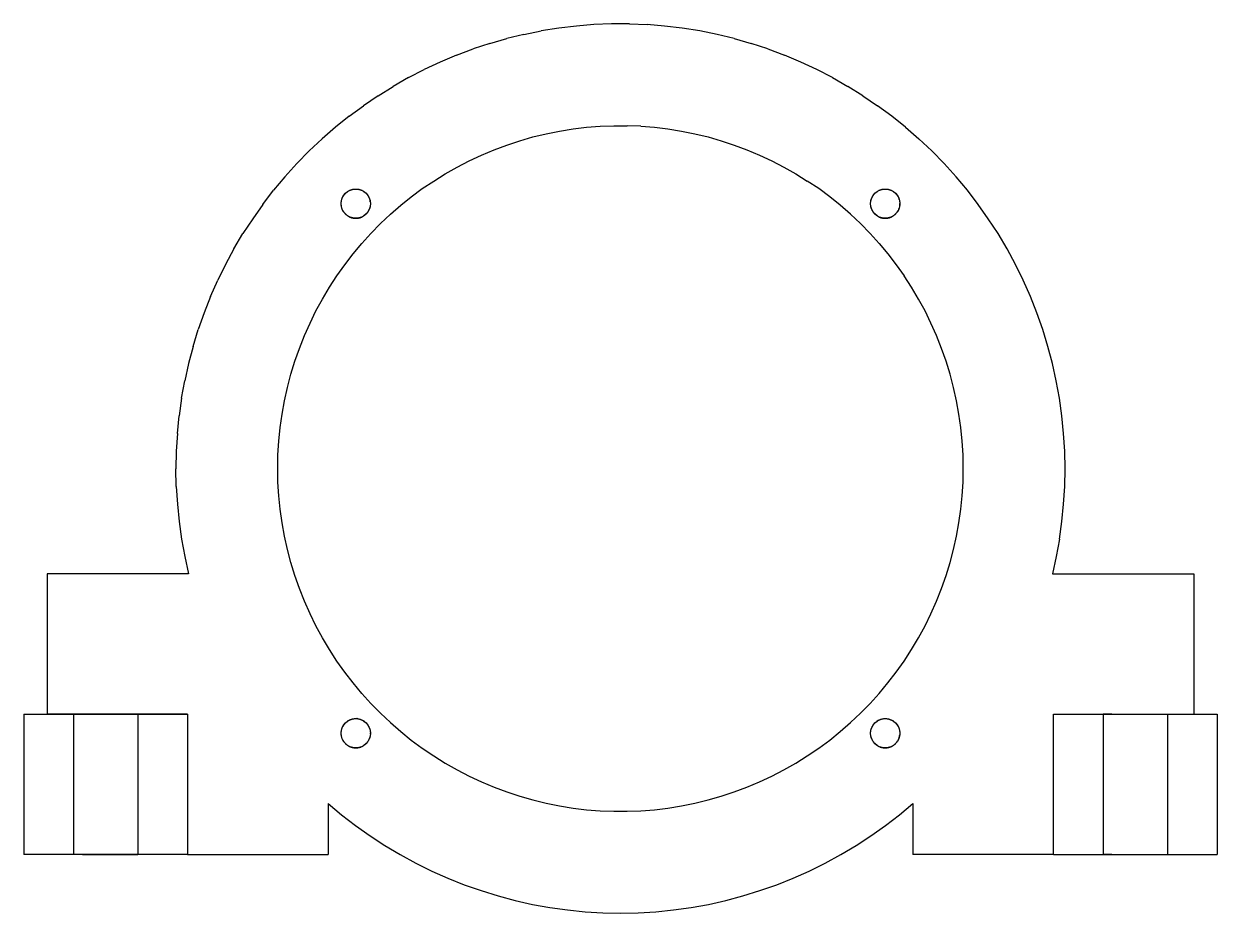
# Model space of a CAD drawing. Header units: millimetres. Extents: x -55 to 178, y -160 to 38.
# Drawn here: x -51 to 51, y -38 to 38 of the extents above; entities that cross this region are included whole.
import ezdxf

# ---------------------------------------------------------------- set-up
doc = ezdxf.new("R2010")
doc.units = ezdxf.units.MM
doc.layers.add('XY', color=7, linetype='Continuous')

msp = doc.modelspace()

# ---------------------------------------------------------------- linework, layer by layer
for centre in [(-22.63, 22.63), (22.63, 22.63), (-22.63, -22.63), (22.63, -22.63)]:
    msp.add_circle(centre, 1.25)
at = {"layer": 'XY'}
for p, q in [((-3.77, 37.81), (-5.27, 37.63)), ((-2.27, 37.93), (-3.77, 37.81)), ((-0.76, 37.99), (-2.27, 37.93)), ((0.76, 37.99), (-0.76, 37.99)), ((0.76, 37.99), (2.27, 37.93)), ((3.77, 37.81), (2.27, 37.93)), ((5.27, 37.63), (3.77, 37.81)), ((-11.17, 36.32), (-9.72, 36.74)), ((-8.25, 37.09), (-9.72, 36.74)), ((-8.25, 37.09), (-6.77, 37.39)), ((-5.27, 37.63), (-6.77, 37.39)), ((6.77, 37.39), (5.27, 37.63)), ((8.25, 37.09), (6.77, 37.39)), ((9.72, 36.74), (8.25, 37.09)), ((9.72, 36.74), (11.17, 36.32)), ((-14.02, 35.32), (-12.6, 35.85)), ((-11.17, 36.32), (-12.6, 35.85)), ((12.6, 35.85), (11.17, 36.32)), ((12.6, 35.85), (14.02, 35.32)), ((-15.41, 34.73), (-16.78, 34.09)), ((-14.02, 35.32), (-15.41, 34.73)), ((15.41, 34.73), (14.02, 35.32)), ((16.78, 34.09), (15.41, 34.73)), ((-18.13, 33.4), (-16.78, 34.09)), ((18.13, 33.4), (16.78, 34.09)), ((-20.72, 31.85), (-19.44, 32.65)), ((-18.13, 33.4), (-19.44, 32.65)), ((18.13, 33.4), (19.44, 32.65)), ((20.72, 31.85), (19.44, 32.65)), ((-20.72, 31.85), (-21.97, 31)), ((20.72, 31.85), (21.97, 31)), ((-23.19, 30.1), (-21.97, 31)), ((23.19, 30.1), (21.97, 31)), ((-23.19, 30.1), (-24.37, 29.16)), ((24.37, 29.16), (23.19, 30.1)), ((-24.37, 29.16), (-25.51, 28.17)), ((-7.49, 28.33), (-6.36, 28.6)), ((-6.36, 28.6), (-5.22, 28.83)), ((-5.22, 28.83), (-4.06, 29.02)), ((-4.06, 29.02), (-2.91, 29.16)), ((-2.91, 29.16), (-1.75, 29.25)), ((-1.75, 29.25), (-0.58, 29.29)), ((-0.58, 29.29), (0.58, 29.29)), ((1.75, 29.25), (0.58, 29.29)), ((1.75, 29.25), (2.91, 29.16)), ((2.91, 29.16), (4.06, 29.02)), ((4.06, 29.02), (5.22, 28.83)), ((5.22, 28.83), (6.36, 28.6)), ((6.36, 28.6), (7.49, 28.33)), ((24.37, 29.16), (25.51, 28.17)), ((-26.61, 27.13), (-25.51, 28.17)), ((-10.81, 27.23), (-9.72, 27.64)), ((-9.72, 27.64), (-8.61, 28.01)), ((-8.61, 28.01), (-7.49, 28.33)), ((7.49, 28.33), (8.61, 28.01)), ((8.61, 28.01), (9.72, 27.64)), ((9.72, 27.64), (10.81, 27.23)), ((26.61, 27.13), (25.51, 28.17)), ((-26.61, 27.13), (-27.67, 26.05)), ((-12.94, 26.29), (-11.88, 26.78)), ((-11.88, 26.78), (-10.81, 27.23)), ((10.81, 27.23), (11.88, 26.78)), ((11.88, 26.78), (12.94, 26.29)), ((26.61, 27.13), (27.67, 26.05)), ((-27.67, 26.05), (-28.68, 24.93)), ((-14.99, 25.18), (-13.97, 25.75)), ((-13.97, 25.75), (-12.94, 26.29)), ((12.94, 26.29), (13.97, 25.75)), ((13.97, 25.75), (14.99, 25.18)), ((28.68, 24.93), (27.67, 26.05)), ((-28.68, 24.93), (-29.65, 23.77)), ((-16.94, 23.91), (-15.97, 24.56)), ((-15.97, 24.56), (-14.99, 25.18)), ((14.99, 25.18), (15.97, 24.56)), ((16.94, 23.91), (15.97, 24.56)), ((29.65, 23.77), (28.68, 24.93)), ((-30.57, 22.57), (-29.65, 23.77)), ((-23.57, 23.45), (-23.54, 23.48)), ((-23.54, 23.48), (-23.5, 23.52)), ((-23.5, 23.52), (-23.47, 23.55)), ((-23.47, 23.55), (-23.43, 23.59)), ((-23.43, 23.59), (-23.39, 23.62)), ((-23.39, 23.62), (-23.35, 23.65)), ((-23.35, 23.65), (-23.31, 23.68)), ((-23.31, 23.68), (-23.27, 23.7)), ((-23.27, 23.7), (-23.22, 23.73)), ((-23.22, 23.73), (-23.18, 23.75)), ((-23.18, 23.75), (-23.13, 23.77)), ((-23.13, 23.77), (-23.09, 23.79)), ((-23.09, 23.79), (-23.04, 23.81)), ((-23.04, 23.81), (-22.99, 23.82)), ((-22.99, 23.82), (-22.95, 23.84)), ((-22.95, 23.84), (-22.9, 23.85)), ((-22.9, 23.85), (-22.85, 23.86)), ((-22.85, 23.86), (-22.8, 23.87)), ((-22.8, 23.87), (-22.75, 23.87)), ((-22.75, 23.87), (-22.7, 23.88)), ((-22.7, 23.88), (-22.65, 23.88)), ((-22.65, 23.88), (-22.6, 23.88)), ((-22.6, 23.88), (-22.55, 23.88)), ((-22.55, 23.88), (-22.5, 23.87)), ((-22.5, 23.87), (-22.45, 23.87)), ((-22.45, 23.87), (-22.4, 23.86)), ((-22.4, 23.86), (-22.36, 23.85)), ((-22.36, 23.85), (-22.31, 23.84)), ((-22.31, 23.84), (-22.26, 23.82)), ((-22.26, 23.82), (-22.21, 23.81)), ((-22.21, 23.81), (-22.17, 23.79)), ((-22.17, 23.79), (-22.12, 23.77)), ((-22.12, 23.77), (-22.08, 23.75)), ((-22.08, 23.75), (-22.03, 23.73)), ((-22.03, 23.73), (-21.99, 23.7)), ((-21.95, 23.68), (-21.99, 23.7)), ((-21.9, 23.65), (-21.95, 23.68)), ((-21.86, 23.62), (-21.9, 23.65)), ((-21.83, 23.59), (-21.86, 23.62)), ((-21.83, 23.59), (-21.79, 23.55)), ((-21.79, 23.55), (-21.75, 23.52)), ((-21.75, 23.52), (-21.72, 23.48)), ((-21.72, 23.48), (-21.68, 23.45)), ((-17.88, 23.22), (-16.94, 23.91)), ((17.88, 23.22), (16.94, 23.91)), ((21.68, 23.45), (21.72, 23.48)), ((21.72, 23.48), (21.75, 23.52)), ((21.75, 23.52), (21.79, 23.55)), ((21.79, 23.55), (21.83, 23.59)), ((21.83, 23.59), (21.86, 23.62)), ((21.86, 23.62), (21.9, 23.65)), ((21.9, 23.65), (21.95, 23.68)), ((21.95, 23.68), (21.99, 23.7)), ((21.99, 23.7), (22.03, 23.73)), ((22.03, 23.73), (22.08, 23.75)), ((22.08, 23.75), (22.12, 23.77)), ((22.12, 23.77), (22.17, 23.79)), ((22.17, 23.79), (22.21, 23.81)), ((22.21, 23.81), (22.26, 23.82)), ((22.26, 23.82), (22.31, 23.84)), ((22.31, 23.84), (22.36, 23.85)), ((22.36, 23.85), (22.4, 23.86)), ((22.4, 23.86), (22.45, 23.87)), ((22.45, 23.87), (22.5, 23.87)), ((22.5, 23.87), (22.55, 23.88)), ((22.55, 23.88), (22.6, 23.88)), ((22.6, 23.88), (22.65, 23.88)), ((22.65, 23.88), (22.7, 23.88)), ((22.7, 23.88), (22.75, 23.87)), ((22.75, 23.87), (22.8, 23.87)), ((22.8, 23.87), (22.85, 23.86)), ((22.85, 23.86), (22.9, 23.85)), ((22.9, 23.85), (22.95, 23.84)), ((22.95, 23.84), (22.99, 23.82)), ((22.99, 23.82), (23.04, 23.81)), ((23.04, 23.81), (23.09, 23.79)), ((23.09, 23.79), (23.13, 23.77)), ((23.13, 23.77), (23.18, 23.75)), ((23.18, 23.75), (23.22, 23.73)), ((23.22, 23.73), (23.27, 23.7)), ((23.27, 23.7), (23.31, 23.68)), ((23.31, 23.68), (23.35, 23.65)), ((23.35, 23.65), (23.39, 23.62)), ((23.39, 23.62), (23.43, 23.59)), ((23.47, 23.55), (23.43, 23.59)), ((23.5, 23.52), (23.47, 23.55)), ((23.5, 23.52), (23.54, 23.48)), ((23.54, 23.48), (23.57, 23.45)), ((30.57, 22.57), (29.65, 23.77)), ((-30.57, 22.57), (-31.44, 21.34)), ((-23.88, 22.68), (-23.87, 22.73)), ((-23.88, 22.63), (-23.88, 22.68)), ((-23.88, 22.58), (-23.88, 22.63)), ((-23.87, 22.53), (-23.88, 22.58)), ((-23.87, 22.78), (-23.86, 22.83)), ((-23.87, 22.73), (-23.87, 22.78)), ((-23.87, 22.48), (-23.87, 22.53)), ((-23.86, 22.43), (-23.87, 22.48)), ((-23.86, 22.83), (-23.85, 22.87)), ((-23.85, 22.87), (-23.84, 22.92)), ((-23.84, 22.92), (-23.83, 22.97)), ((-23.83, 22.97), (-23.81, 23.02)), ((-23.81, 23.02), (-23.8, 23.07)), ((-23.8, 23.07), (-23.78, 23.11)), ((-23.78, 23.11), (-23.76, 23.16)), ((-23.76, 23.16), (-23.74, 23.2)), ((-23.74, 23.2), (-23.71, 23.25)), ((-23.71, 23.25), (-23.69, 23.29)), ((-23.69, 23.29), (-23.66, 23.33)), ((-23.66, 23.33), (-23.63, 23.37)), ((-23.63, 23.37), (-23.6, 23.41)), ((-23.6, 23.41), (-23.57, 23.45)), ((-21.68, 23.45), (-21.65, 23.41)), ((-21.65, 23.41), (-21.62, 23.37)), ((-21.59, 23.33), (-21.62, 23.37)), ((-21.57, 23.29), (-21.59, 23.33)), ((-21.57, 23.29), (-21.54, 23.25)), ((-21.54, 23.25), (-21.52, 23.2)), ((-21.52, 23.2), (-21.5, 23.16)), ((-21.5, 23.16), (-21.47, 23.11)), ((-21.47, 23.11), (-21.46, 23.07)), ((-21.44, 23.02), (-21.46, 23.07)), ((-21.43, 22.97), (-21.44, 23.02)), ((-21.43, 22.97), (-21.41, 22.92)), ((-21.41, 22.92), (-21.4, 22.87)), ((-21.39, 22.83), (-21.4, 22.87)), ((-21.39, 22.78), (-21.39, 22.83)), ((-21.39, 22.78), (-21.38, 22.73)), ((-21.38, 22.53), (-21.39, 22.48)), ((-21.39, 22.48), (-21.39, 22.43)), ((-21.38, 22.73), (-21.38, 22.68)), ((-21.38, 22.68), (-21.38, 22.63)), ((-21.38, 22.63), (-21.38, 22.58)), ((-21.38, 22.58), (-21.38, 22.53)), ((-19.66, 21.72), (-18.78, 22.49)), ((-18.78, 22.49), (-17.88, 23.22)), ((18.78, 22.49), (17.88, 23.22)), ((19.66, 21.72), (18.78, 22.49)), ((21.38, 22.73), (21.39, 22.78)), ((21.38, 22.68), (21.38, 22.73)), ((21.38, 22.63), (21.38, 22.68)), ((21.38, 22.58), (21.38, 22.63)), ((21.38, 22.53), (21.38, 22.58)), ((21.39, 22.48), (21.38, 22.53)), ((21.39, 22.83), (21.4, 22.87)), ((21.39, 22.78), (21.39, 22.83)), ((21.39, 22.43), (21.39, 22.48)), ((21.4, 22.87), (21.41, 22.92)), ((21.41, 22.92), (21.43, 22.97)), ((21.43, 22.97), (21.44, 23.02)), ((21.44, 23.02), (21.46, 23.07)), ((21.46, 23.07), (21.47, 23.11)), ((21.47, 23.11), (21.5, 23.16)), ((21.5, 23.16), (21.52, 23.2)), ((21.52, 23.2), (21.54, 23.25)), ((21.54, 23.25), (21.57, 23.29)), ((21.57, 23.29), (21.59, 23.33)), ((21.59, 23.33), (21.62, 23.37)), ((21.62, 23.37), (21.65, 23.41)), ((21.65, 23.41), (21.68, 23.45)), ((23.6, 23.41), (23.57, 23.45)), ((23.63, 23.37), (23.6, 23.41)), ((23.63, 23.37), (23.66, 23.33)), ((23.66, 23.33), (23.69, 23.29)), ((23.69, 23.29), (23.71, 23.25)), ((23.71, 23.25), (23.74, 23.2)), ((23.74, 23.2), (23.76, 23.16)), ((23.76, 23.16), (23.78, 23.11)), ((23.78, 23.11), (23.8, 23.07)), ((23.81, 23.02), (23.8, 23.07)), ((23.83, 22.97), (23.81, 23.02)), ((23.83, 22.97), (23.84, 22.92)), ((23.84, 22.92), (23.85, 22.87)), ((23.85, 22.87), (23.86, 22.83)), ((23.86, 22.83), (23.87, 22.78)), ((23.87, 22.48), (23.86, 22.43)), ((23.87, 22.78), (23.87, 22.73)), ((23.87, 22.73), (23.88, 22.68)), ((23.87, 22.53), (23.88, 22.58)), ((23.87, 22.53), (23.87, 22.48)), ((23.88, 22.68), (23.88, 22.63)), ((23.88, 22.58), (23.88, 22.63)), ((31.44, 21.34), (30.57, 22.57)), ((-23.85, 22.38), (-23.86, 22.43)), ((-23.84, 22.33), (-23.85, 22.38)), ((-23.83, 22.28), (-23.84, 22.33)), ((-23.81, 22.24), (-23.83, 22.28)), ((-23.8, 22.19), (-23.81, 22.24)), ((-23.78, 22.14), (-23.8, 22.19)), ((-23.76, 22.1), (-23.78, 22.14)), ((-23.74, 22.05), (-23.76, 22.1)), ((-23.71, 22.01), (-23.74, 22.05)), ((-23.69, 21.97), (-23.71, 22.01)), ((-23.66, 21.93), (-23.69, 21.97)), ((-23.63, 21.88), (-23.66, 21.93)), ((-23.6, 21.85), (-23.63, 21.88)), ((-23.57, 21.81), (-23.6, 21.85)), ((-23.54, 21.77), (-23.57, 21.81)), ((-23.54, 21.77), (-23.5, 21.73)), ((-23.5, 21.73), (-23.47, 21.7)), ((-23.47, 21.7), (-23.43, 21.67)), ((-23.43, 21.67), (-23.39, 21.64)), ((-23.39, 21.64), (-23.35, 21.61)), ((-23.35, 21.61), (-23.31, 21.58)), ((-23.31, 21.58), (-23.27, 21.55)), ((-23.27, 21.55), (-23.22, 21.53)), ((-23.22, 21.53), (-23.18, 21.51)), ((-23.18, 21.51), (-23.13, 21.48)), ((-23.13, 21.48), (-23.09, 21.47)), ((-23.09, 21.47), (-23.04, 21.45)), ((-23.04, 21.45), (-22.99, 21.43)), ((-22.99, 21.43), (-22.95, 21.42)), ((-22.31, 21.42), (-22.26, 21.43)), ((-22.26, 21.43), (-22.21, 21.45)), ((-22.21, 21.45), (-22.17, 21.47)), ((-22.17, 21.47), (-22.12, 21.48)), ((-22.12, 21.48), (-22.08, 21.51)), ((-22.08, 21.51), (-22.03, 21.53)), ((-22.03, 21.53), (-21.99, 21.55)), ((-21.99, 21.55), (-21.95, 21.58)), ((-21.95, 21.58), (-21.9, 21.61)), ((-21.9, 21.61), (-21.86, 21.64)), ((-21.86, 21.64), (-21.83, 21.67)), ((-21.79, 21.7), (-21.83, 21.67)), ((-21.75, 21.73), (-21.79, 21.7)), ((-21.72, 21.77), (-21.75, 21.73)), ((-21.68, 21.81), (-21.72, 21.77)), ((-21.65, 21.85), (-21.68, 21.81)), ((-21.62, 21.88), (-21.65, 21.85)), ((-21.59, 21.93), (-21.62, 21.88)), ((-21.59, 21.93), (-21.57, 21.97)), ((-21.57, 21.97), (-21.54, 22.01)), ((-21.54, 22.01), (-21.52, 22.05)), ((-21.52, 22.05), (-21.5, 22.1)), ((-21.5, 22.1), (-21.47, 22.14)), ((-21.47, 22.14), (-21.46, 22.19)), ((-21.46, 22.19), (-21.44, 22.24)), ((-21.43, 22.28), (-21.44, 22.24)), ((-21.41, 22.33), (-21.43, 22.28)), ((-21.4, 22.38), (-21.41, 22.33)), ((-21.39, 22.43), (-21.4, 22.38)), ((-20.51, 20.92), (-19.66, 21.72)), ((20.51, 20.92), (19.66, 21.72)), ((21.4, 22.38), (21.39, 22.43)), ((21.41, 22.33), (21.4, 22.38)), ((21.43, 22.28), (21.41, 22.33)), ((21.44, 22.24), (21.43, 22.28)), ((21.46, 22.19), (21.44, 22.24)), ((21.47, 22.14), (21.46, 22.19)), ((21.5, 22.1), (21.47, 22.14)), ((21.52, 22.05), (21.5, 22.1)), ((21.54, 22.01), (21.52, 22.05)), ((21.57, 21.97), (21.54, 22.01)), ((21.59, 21.93), (21.57, 21.97)), ((21.62, 21.88), (21.59, 21.93)), ((21.65, 21.85), (21.62, 21.88)), ((21.68, 21.81), (21.65, 21.85)), ((21.72, 21.77), (21.68, 21.81)), ((21.72, 21.77), (21.75, 21.73)), ((21.75, 21.73), (21.79, 21.7)), ((21.79, 21.7), (21.83, 21.67)), ((21.83, 21.67), (21.86, 21.64)), ((21.86, 21.64), (21.9, 21.61)), ((21.9, 21.61), (21.95, 21.58)), ((21.95, 21.58), (21.99, 21.55)), ((21.99, 21.55), (22.03, 21.53)), ((22.03, 21.53), (22.08, 21.51)), ((22.08, 21.51), (22.12, 21.48)), ((22.12, 21.48), (22.17, 21.47)), ((22.17, 21.47), (22.21, 21.45)), ((22.21, 21.45), (22.26, 21.43)), ((22.26, 21.43), (22.31, 21.42)), ((22.95, 21.42), (22.99, 21.43)), ((22.99, 21.43), (23.04, 21.45)), ((23.04, 21.45), (23.09, 21.47)), ((23.09, 21.47), (23.13, 21.48)), ((23.13, 21.48), (23.18, 21.51)), ((23.18, 21.51), (23.22, 21.53)), ((23.22, 21.53), (23.27, 21.55)), ((23.27, 21.55), (23.31, 21.58)), ((23.31, 21.58), (23.35, 21.61)), ((23.35, 21.61), (23.39, 21.64)), ((23.39, 21.64), (23.43, 21.67)), ((23.43, 21.67), (23.47, 21.7)), ((23.47, 21.7), (23.5, 21.73)), ((23.5, 21.73), (23.54, 21.77)), ((23.54, 21.77), (23.57, 21.81)), ((23.57, 21.81), (23.6, 21.85)), ((23.6, 21.85), (23.63, 21.88)), ((23.63, 21.88), (23.66, 21.93)), ((23.66, 21.93), (23.69, 21.97)), ((23.69, 21.97), (23.71, 22.01)), ((23.74, 22.05), (23.71, 22.01)), ((23.76, 22.1), (23.74, 22.05)), ((23.78, 22.14), (23.76, 22.1)), ((23.78, 22.14), (23.8, 22.19)), ((23.8, 22.19), (23.81, 22.24)), ((23.83, 22.28), (23.81, 22.24)), ((23.84, 22.33), (23.83, 22.28)), ((23.85, 22.38), (23.84, 22.33)), ((23.86, 22.43), (23.85, 22.38)), ((-31.44, 21.34), (-32.27, 20.07)), ((-22.95, 21.42), (-22.9, 21.41)), ((-22.9, 21.41), (-22.85, 21.4)), ((-22.85, 21.4), (-22.8, 21.39)), ((-22.8, 21.39), (-22.75, 21.38)), ((-22.75, 21.38), (-22.7, 21.38)), ((-22.7, 21.38), (-22.65, 21.38)), ((-22.65, 21.38), (-22.6, 21.38)), ((-22.6, 21.38), (-22.55, 21.38)), ((-22.55, 21.38), (-22.5, 21.38)), ((-22.5, 21.38), (-22.45, 21.39)), ((-22.45, 21.39), (-22.4, 21.4)), ((-22.4, 21.4), (-22.36, 21.41)), ((-22.36, 21.41), (-22.31, 21.42)), ((-21.33, 20.09), (-20.51, 20.92)), ((20.51, 20.92), (21.33, 20.09)), ((22.31, 21.42), (22.36, 21.41)), ((22.36, 21.41), (22.4, 21.4)), ((22.4, 21.4), (22.45, 21.39)), ((22.45, 21.39), (22.5, 21.38)), ((22.5, 21.38), (22.55, 21.38)), ((22.55, 21.38), (22.6, 21.38)), ((22.6, 21.38), (22.65, 21.38)), ((22.65, 21.38), (22.7, 21.38)), ((22.7, 21.38), (22.75, 21.38)), ((22.75, 21.38), (22.8, 21.39)), ((22.8, 21.39), (22.85, 21.4)), ((22.85, 21.4), (22.9, 21.41)), ((22.9, 21.41), (22.95, 21.42)), ((32.27, 20.07), (31.44, 21.34)), ((-33.04, 18.77), (-32.27, 20.07)), ((-22.11, 19.23), (-21.33, 20.09)), ((21.33, 20.09), (22.11, 19.23)), ((33.04, 18.77), (32.27, 20.07)), ((-33.04, 18.77), (-33.76, 17.44)), ((-22.86, 18.33), (-22.11, 19.23)), ((22.11, 19.23), (22.86, 18.33)), ((33.76, 17.44), (33.04, 18.77)), ((-33.76, 17.44), (-34.43, 16.09)), ((-24.24, 16.46), (-23.57, 17.41)), ((-23.57, 17.41), (-22.86, 18.33)), ((22.86, 18.33), (23.57, 17.41)), ((23.57, 17.41), (24.24, 16.46)), ((34.43, 16.09), (33.76, 17.44)), ((-24.88, 15.48), (-24.24, 16.46)), ((24.88, 15.48), (24.24, 16.46)), ((-35.04, 14.7), (-34.43, 16.09)), ((-25.47, 14.48), (-24.88, 15.48)), ((25.47, 14.48), (24.88, 15.48)), ((35.04, 14.7), (34.43, 16.09)), ((-35.04, 14.7), (-35.6, 13.3)), ((-26.03, 13.46), (-25.47, 14.48)), ((26.03, 13.46), (25.47, 14.48)), ((35.6, 13.3), (35.04, 14.7)), ((-35.6, 13.3), (-36.1, 11.87)), ((-26.54, 12.41), (-26.03, 13.46)), ((26.54, 12.41), (26.03, 13.46)), ((36.1, 11.87), (35.6, 13.3)), ((-27.01, 11.35), (-26.54, 12.41)), ((27.01, 11.35), (26.54, 12.41)), ((-36.54, 10.43), (-36.1, 11.87)), ((-27.44, 10.26), (-27.01, 11.35)), ((27.44, 10.26), (27.01, 11.35)), ((36.54, 10.43), (36.1, 11.87)), ((-36.54, 10.43), (-36.93, 8.97)), ((-27.83, 9.16), (-27.44, 10.26)), ((27.83, 9.16), (27.44, 10.26)), ((36.93, 8.97), (36.54, 10.43)), ((-36.93, 8.97), (-37.25, 7.49)), ((-28.17, 8.05), (-27.83, 9.16)), ((28.17, 8.05), (27.83, 9.16)), ((37.25, 7.49), (36.93, 8.97)), ((-37.52, 6), (-37.25, 7.49)), ((-28.47, 6.92), (-28.17, 8.05)), ((28.47, 6.92), (28.17, 8.05)), ((37.52, 6), (37.25, 7.49)), ((-28.72, 5.79), (-28.47, 6.92)), ((28.72, 5.79), (28.47, 6.92)), ((-37.52, 6), (-37.73, 4.51)), ((-28.93, 4.64), (-28.72, 5.79)), ((28.93, 4.64), (28.72, 5.79)), ((37.73, 4.51), (37.52, 6)), ((-37.88, 3), (-37.73, 4.51)), ((-29.09, 3.49), (-28.93, 4.64)), ((29.09, 3.49), (28.93, 4.64)), ((37.88, 3), (37.73, 4.51)), ((-29.21, 2.33), (-29.09, 3.49)), ((29.21, 2.33), (29.09, 3.49)), ((-37.88, 3), (-37.97, 1.49)), ((-29.28, 1.16), (-29.21, 2.33)), ((29.28, 1.16), (29.21, 2.33)), ((37.97, 1.49), (37.88, 3)), ((-37.97, 1.49), (-38, -0.02)), ((-29.3, 0), (-29.28, 1.16)), ((29.3, 0), (29.28, 1.16)), ((38, -0.02), (37.97, 1.49)), ((29.28, -1.16), (29.3, 0)), ((-37.97, -1.53), (-38, -0.02)), ((-29.28, -1.16), (-29.3, 0)), ((37.97, -1.53), (38, -0.02)), ((-37.97, -1.53), (-37.88, -3.04)), ((-29.21, -2.33), (-29.28, -1.16)), ((29.21, -2.33), (29.28, -1.16)), ((37.88, -3.04), (37.97, -1.53)), ((-37.88, -3.04), (-37.73, -4.54)), ((-29.09, -3.49), (-29.21, -2.33)), ((29.09, -3.49), (29.21, -2.33)), ((37.73, -4.54), (37.88, -3.04)), ((-28.93, -4.64), (-29.09, -3.49)), ((28.93, -4.64), (29.09, -3.49)), ((-37.73, -4.54), (-37.52, -6.04)), ((-28.72, -5.79), (-28.93, -4.64)), ((28.72, -5.79), (28.93, -4.64)), ((37.52, -6.04), (37.73, -4.54)), ((-37.52, -6.04), (-37.25, -7.52)), ((-28.47, -6.92), (-28.72, -5.79)), ((28.47, -6.92), (28.72, -5.79)), ((37.52, -6.04), (37.25, -7.52)), ((-28.17, -8.05), (-28.47, -6.92)), ((28.17, -8.05), (28.47, -6.92)), ((-37.25, -7.52), (-36.92, -9)), ((-27.83, -9.16), (-28.17, -8.05)), ((27.83, -9.16), (28.17, -8.05)), ((37.25, -7.52), (36.92, -9)), ((-36.92, -9), (-49, -9)), ((-49, -9), (-49, -21)), ((-27.44, -10.26), (-27.83, -9.16)), ((27.44, -10.26), (27.83, -9.16)), ((36.92, -9), (49, -9)), ((49, -9), (49, -21)), ((-27.01, -11.35), (-27.44, -10.26)), ((27.01, -11.35), (27.44, -10.26)), ((-26.54, -12.41), (-27.01, -11.35)), ((26.54, -12.41), (27.01, -11.35)), ((-26.03, -13.46), (-26.54, -12.41)), ((26.03, -13.46), (26.54, -12.41)), ((-25.47, -14.48), (-26.03, -13.46)), ((25.47, -14.48), (26.03, -13.46)), ((-24.88, -15.48), (-25.47, -14.48)), ((24.88, -15.48), (25.47, -14.48)), ((-24.24, -16.46), (-24.88, -15.48)), ((24.24, -16.46), (24.88, -15.48)), ((-23.57, -17.41), (-24.24, -16.46)), ((23.57, -17.41), (24.24, -16.46)), ((-22.86, -18.33), (-23.57, -17.41)), ((-22.11, -19.23), (-22.86, -18.33)), ((22.11, -19.23), (22.86, -18.33)), ((22.86, -18.33), (23.57, -17.41)), ((-21.33, -20.09), (-22.11, -19.23)), ((21.33, -20.09), (22.11, -19.23)), ((-20.51, -20.92), (-21.33, -20.09)), ((20.51, -20.92), (21.33, -20.09)), ((-51, -21), (-37, -21)), ((-51, -21), (-51, -33)), ((-37, -21), (-49, -21)), ((-46.74, -21), (-46.75, -21)), ((-46.75, -21), (-46.75, -21)), ((-46.75, -21), (-46.75, -33)), ((-46.73, -21), (-46.74, -21)), ((-46.72, -21), (-46.73, -21)), ((-46.7, -21), (-46.72, -21)), ((-46.67, -21), (-46.7, -21)), ((-46.64, -21), (-46.67, -21)), ((-46.61, -21), (-46.64, -21)), ((-46.58, -21), (-46.61, -21)), ((-46.54, -21), (-46.58, -21)), ((-46.49, -21), (-46.54, -21)), ((-46.44, -21), (-46.49, -21)), ((-46.39, -21), (-46.44, -21)), ((-46.33, -21), (-46.39, -21)), ((-46.28, -21), (-46.33, -21)), ((-46.21, -21), (-46.28, -21)), ((-46.15, -21), (-46.21, -21)), ((-46.08, -21), (-46.15, -21)), ((-46, -21), (-46.08, -21)), ((-46, -21), (-45.93, -21)), ((-45.93, -21), (-45.85, -21)), ((-45.85, -21), (-45.76, -21)), ((-45.76, -21), (-45.68, -21)), ((-45.68, -21), (-45.59, -21)), ((-45.59, -21), (-45.5, -21)), ((-45.5, -21), (-45.41, -21)), ((-45.41, -21), (-45.31, -21)), ((-45.31, -21), (-45.21, -21)), ((-45.21, -21), (-45.12, -21)), ((-45.12, -21), (-45.01, -21)), ((-45.01, -21), (-44.91, -21)), ((-44.91, -21), (-44.81, -21)), ((-44.81, -21), (-44.7, -21)), ((-44.7, -21), (-44.6, -21)), ((-44.6, -21), (-44.49, -21)), ((-44.49, -21), (-44.38, -21)), ((-44.38, -21), (-44.27, -21)), ((-44.27, -21), (-44.16, -21)), ((-44.16, -21), (-44.05, -21)), ((-44.05, -21), (-43.95, -21)), ((-43.95, -21), (-43.84, -21)), ((-43.84, -21), (-43.73, -21)), ((-43.73, -21), (-43.62, -21)), ((-43.62, -21), (-43.51, -21)), ((-43.51, -21), (-43.4, -21)), ((-43.4, -21), (-43.3, -21)), ((-43.3, -21), (-43.19, -21)), ((-43.19, -21), (-43.09, -21)), ((-43.09, -21), (-42.99, -21)), ((-42.99, -21), (-42.88, -21)), ((-42.88, -21), (-42.79, -21)), ((-42.79, -21), (-42.69, -21)), ((-42.69, -21), (-42.59, -21)), ((-42.59, -21), (-42.5, -21)), ((-42.5, -21), (-42.41, -21)), ((-42.41, -21), (-42.32, -21)), ((-42.32, -21), (-42.24, -21)), ((-42.24, -21), (-42.15, -21)), ((-42.15, -21), (-42.07, -21)), ((-42.07, -21), (-42, -21)), ((-42, -21), (-41.92, -21)), ((-41.92, -21), (-41.85, -21)), ((-41.85, -21), (-41.79, -21)), ((-41.79, -21), (-41.72, -21)), ((-41.72, -21), (-41.67, -21)), ((-41.67, -21), (-41.61, -21)), ((-41.61, -21), (-41.56, -21)), ((-41.56, -21), (-41.51, -21)), ((-41.51, -21), (-41.46, -21)), ((-41.46, -21), (-41.42, -21)), ((-41.42, -21), (-41.39, -21)), ((-41.39, -21), (-41.36, -21)), ((-41.36, -21), (-41.33, -21)), ((-41.33, -21), (-41.3, -21)), ((-41.3, -21), (-41.28, -21)), ((-41.28, -21), (-41.27, -21)), ((-41.27, -21), (-41.26, -21)), ((-41.25, -21), (-41.26, -21)), ((-41.25, -21), (-41.25, -21)), ((-41.25, -21), (-41.25, -33)), ((-37, -21), (-37, -33)), ((-22.99, -21.43), (-22.95, -21.42)), ((-22.95, -21.42), (-22.9, -21.41)), ((-22.9, -21.41), (-22.85, -21.4)), ((-22.85, -21.4), (-22.8, -21.39)), ((-22.8, -21.39), (-22.75, -21.38)), ((-22.75, -21.38), (-22.7, -21.38)), ((-22.7, -21.38), (-22.65, -21.38)), ((-22.65, -21.38), (-22.6, -21.38)), ((-22.6, -21.38), (-22.55, -21.38)), ((-22.5, -21.38), (-22.55, -21.38)), ((-22.45, -21.39), (-22.5, -21.38)), ((-22.45, -21.39), (-22.4, -21.4)), ((-22.4, -21.4), (-22.36, -21.41)), ((-22.36, -21.41), (-22.31, -21.42)), ((-22.31, -21.42), (-22.26, -21.43)), ((-20.51, -20.92), (-19.66, -21.72)), ((19.66, -21.72), (20.51, -20.92)), ((22.26, -21.43), (22.31, -21.42)), ((22.31, -21.42), (22.36, -21.41)), ((22.36, -21.41), (22.4, -21.4)), ((22.4, -21.4), (22.45, -21.39)), ((22.45, -21.39), (22.5, -21.38)), ((22.5, -21.38), (22.55, -21.38)), ((22.55, -21.38), (22.6, -21.38)), ((22.6, -21.38), (22.65, -21.38)), ((22.65, -21.38), (22.7, -21.38)), ((22.7, -21.38), (22.75, -21.38)), ((22.75, -21.38), (22.8, -21.39)), ((22.8, -21.39), (22.85, -21.4)), ((22.85, -21.4), (22.9, -21.41)), ((22.9, -21.41), (22.95, -21.42)), ((22.95, -21.42), (22.99, -21.43)), ((37, -33), (37, -21)), ((37, -21), (49, -21)), ((37, -21), (51, -21)), ((41.26, -21), (41.25, -21)), ((41.25, -21), (41.25, -21)), ((41.25, -21), (41.25, -33)), ((41.27, -21), (41.26, -21)), ((41.28, -21), (41.27, -21)), ((41.3, -21), (41.28, -21)), ((41.33, -21), (41.3, -21)), ((41.36, -21), (41.33, -21)), ((41.39, -21), (41.36, -21)), ((41.42, -21), (41.39, -21)), ((41.46, -21), (41.42, -21)), ((41.51, -21), (41.46, -21)), ((41.56, -21), (41.51, -21)), ((41.61, -21), (41.56, -21)), ((41.67, -21), (41.61, -21)), ((41.72, -21), (41.67, -21)), ((41.79, -21), (41.72, -21)), ((41.85, -21), (41.79, -21)), ((41.92, -21), (41.85, -21)), ((42, -21), (41.92, -21)), ((42, -21), (42.07, -21)), ((42.07, -21), (42.15, -21)), ((42.15, -21), (42.24, -21)), ((42.24, -21), (42.32, -21)), ((42.32, -21), (42.41, -21)), ((42.41, -21), (42.5, -21)), ((42.5, -21), (42.59, -21)), ((42.59, -21), (42.69, -21)), ((42.69, -21), (42.79, -21)), ((42.79, -21), (42.88, -21)), ((42.88, -21), (42.99, -21)), ((42.99, -21), (43.09, -21)), ((43.09, -21), (43.19, -21)), ((43.19, -21), (43.3, -21)), ((43.3, -21), (43.4, -21)), ((43.4, -21), (43.51, -21)), ((43.51, -21), (43.62, -21)), ((43.62, -21), (43.73, -21)), ((43.73, -21), (43.84, -21)), ((43.84, -21), (43.95, -21)), ((43.95, -21), (44.05, -21)), ((44.05, -21), (44.16, -21)), ((44.16, -21), (44.27, -21)), ((44.27, -21), (44.38, -21)), ((44.38, -21), (44.49, -21)), ((44.49, -21), (44.6, -21)), ((44.6, -21), (44.7, -21)), ((44.7, -21), (44.81, -21)), ((44.81, -21), (44.91, -21)), ((44.91, -21), (45.01, -21)), ((45.01, -21), (45.12, -21)), ((45.12, -21), (45.21, -21)), ((45.21, -21), (45.31, -21)), ((45.31, -21), (45.41, -21)), ((45.41, -21), (45.5, -21)), ((45.5, -21), (45.59, -21)), ((45.59, -21), (45.68, -21)), ((45.68, -21), (45.76, -21)), ((45.76, -21), (45.85, -21)), ((45.85, -21), (45.93, -21)), ((45.93, -21), (46, -21)), ((46, -21), (46.08, -21)), ((46.08, -21), (46.15, -21)), ((46.15, -21), (46.21, -21)), ((46.21, -21), (46.28, -21)), ((46.28, -21), (46.33, -21)), ((46.33, -21), (46.39, -21)), ((46.39, -21), (46.44, -21)), ((46.44, -21), (46.49, -21)), ((46.49, -21), (46.54, -21)), ((46.54, -21), (46.58, -21)), ((46.58, -21), (46.61, -21)), ((46.61, -21), (46.64, -21)), ((46.64, -21), (46.67, -21)), ((46.67, -21), (46.7, -21)), ((46.7, -21), (46.72, -21)), ((46.72, -21), (46.73, -21)), ((46.73, -21), (46.74, -21)), ((46.74, -21), (46.75, -21)), ((46.75, -21), (46.75, -21)), ((46.75, -21), (46.75, -33)), ((51, -21), (51, -33)), ((-23.87, -22.48), (-23.86, -22.43)), ((-23.86, -22.43), (-23.85, -22.38)), ((-23.85, -22.38), (-23.84, -22.33)), ((-23.84, -22.33), (-23.83, -22.28)), ((-23.83, -22.28), (-23.81, -22.24)), ((-23.81, -22.24), (-23.8, -22.19)), ((-23.8, -22.19), (-23.78, -22.14)), ((-23.78, -22.14), (-23.76, -22.1)), ((-23.76, -22.1), (-23.74, -22.05)), ((-23.74, -22.05), (-23.71, -22.01)), ((-23.69, -21.97), (-23.71, -22.01)), ((-23.66, -21.93), (-23.69, -21.97)), ((-23.66, -21.93), (-23.63, -21.88)), ((-23.63, -21.88), (-23.6, -21.85)), ((-23.6, -21.85), (-23.57, -21.81)), ((-23.57, -21.81), (-23.54, -21.77)), ((-23.54, -21.77), (-23.5, -21.73)), ((-23.47, -21.7), (-23.5, -21.73)), ((-23.43, -21.67), (-23.47, -21.7)), ((-23.43, -21.67), (-23.39, -21.64)), ((-23.39, -21.64), (-23.35, -21.61)), ((-23.35, -21.61), (-23.31, -21.58)), ((-23.31, -21.58), (-23.27, -21.55)), ((-23.27, -21.55), (-23.22, -21.53)), ((-23.22, -21.53), (-23.18, -21.51)), ((-23.18, -21.51), (-23.13, -21.48)), ((-23.09, -21.47), (-23.13, -21.48)), ((-23.04, -21.45), (-23.09, -21.47)), ((-23.04, -21.45), (-22.99, -21.43)), ((-22.26, -21.43), (-22.21, -21.45)), ((-22.21, -21.45), (-22.17, -21.47)), ((-22.17, -21.47), (-22.12, -21.48)), ((-22.12, -21.48), (-22.08, -21.51)), ((-22.08, -21.51), (-22.03, -21.53)), ((-22.03, -21.53), (-21.99, -21.55)), ((-21.99, -21.55), (-21.95, -21.58)), ((-21.95, -21.58), (-21.9, -21.61)), ((-21.86, -21.64), (-21.9, -21.61)), ((-21.83, -21.67), (-21.86, -21.64)), ((-21.83, -21.67), (-21.79, -21.7)), ((-21.79, -21.7), (-21.75, -21.73)), ((-21.75, -21.73), (-21.72, -21.77)), ((-21.72, -21.77), (-21.68, -21.81)), ((-21.68, -21.81), (-21.65, -21.85)), ((-21.65, -21.85), (-21.62, -21.88)), ((-21.62, -21.88), (-21.59, -21.93)), ((-21.59, -21.93), (-21.57, -21.97)), ((-21.57, -21.97), (-21.54, -22.01)), ((-21.54, -22.01), (-21.52, -22.05)), ((-21.52, -22.05), (-21.5, -22.1)), ((-21.5, -22.1), (-21.47, -22.14)), ((-21.47, -22.14), (-21.46, -22.19)), ((-21.46, -22.19), (-21.44, -22.24)), ((-21.44, -22.24), (-21.43, -22.28)), ((-21.43, -22.28), (-21.41, -22.33)), ((-21.41, -22.33), (-21.4, -22.38)), ((-21.4, -22.38), (-21.39, -22.43)), ((-21.39, -22.43), (-21.39, -22.48)), ((-19.66, -21.72), (-18.78, -22.49)), ((18.78, -22.49), (19.66, -21.72)), ((21.39, -22.43), (21.4, -22.38)), ((21.39, -22.48), (21.39, -22.43)), ((21.4, -22.38), (21.41, -22.33)), ((21.41, -22.33), (21.43, -22.28)), ((21.43, -22.28), (21.44, -22.24)), ((21.44, -22.24), (21.46, -22.19)), ((21.46, -22.19), (21.47, -22.14)), ((21.47, -22.14), (21.5, -22.1)), ((21.5, -22.1), (21.52, -22.05)), ((21.52, -22.05), (21.54, -22.01)), ((21.54, -22.01), (21.57, -21.97)), ((21.57, -21.97), (21.59, -21.93)), ((21.59, -21.93), (21.62, -21.88)), ((21.62, -21.88), (21.65, -21.85)), ((21.65, -21.85), (21.68, -21.81)), ((21.68, -21.81), (21.72, -21.77)), ((21.72, -21.77), (21.75, -21.73)), ((21.75, -21.73), (21.79, -21.7)), ((21.79, -21.7), (21.83, -21.67)), ((21.83, -21.67), (21.86, -21.64)), ((21.86, -21.64), (21.9, -21.61)), ((21.9, -21.61), (21.95, -21.58)), ((21.95, -21.58), (21.99, -21.55)), ((22.03, -21.53), (21.99, -21.55)), ((22.08, -21.51), (22.03, -21.53)), ((22.08, -21.51), (22.12, -21.48)), ((22.12, -21.48), (22.17, -21.47)), ((22.17, -21.47), (22.21, -21.45)), ((22.21, -21.45), (22.26, -21.43)), ((22.99, -21.43), (23.04, -21.45)), ((23.04, -21.45), (23.09, -21.47)), ((23.09, -21.47), (23.13, -21.48)), ((23.13, -21.48), (23.18, -21.51)), ((23.18, -21.51), (23.22, -21.53)), ((23.22, -21.53), (23.27, -21.55)), ((23.27, -21.55), (23.31, -21.58)), ((23.31, -21.58), (23.35, -21.61)), ((23.35, -21.61), (23.39, -21.64)), ((23.39, -21.64), (23.43, -21.67)), ((23.43, -21.67), (23.47, -21.7)), ((23.47, -21.7), (23.5, -21.73)), ((23.5, -21.73), (23.54, -21.77)), ((23.54, -21.77), (23.57, -21.81)), ((23.57, -21.81), (23.6, -21.85)), ((23.6, -21.85), (23.63, -21.88)), ((23.63, -21.88), (23.66, -21.93)), ((23.66, -21.93), (23.69, -21.97)), ((23.69, -21.97), (23.71, -22.01)), ((23.71, -22.01), (23.74, -22.05)), ((23.74, -22.05), (23.76, -22.1)), ((23.76, -22.1), (23.78, -22.14)), ((23.78, -22.14), (23.8, -22.19)), ((23.8, -22.19), (23.81, -22.24)), ((23.81, -22.24), (23.83, -22.28)), ((23.83, -22.28), (23.84, -22.33)), ((23.84, -22.33), (23.85, -22.38)), ((23.85, -22.38), (23.86, -22.43)), ((23.86, -22.43), (23.87, -22.48)), ((-23.88, -22.58), (-23.87, -22.53)), ((-23.88, -22.63), (-23.88, -22.58)), ((-23.88, -22.68), (-23.88, -22.63)), ((-23.87, -22.73), (-23.88, -22.68)), ((-23.87, -22.53), (-23.87, -22.48)), ((-23.87, -22.78), (-23.87, -22.73)), ((-23.86, -22.83), (-23.87, -22.78)), ((-23.85, -22.87), (-23.86, -22.83)), ((-23.84, -22.92), (-23.85, -22.87)), ((-23.83, -22.97), (-23.84, -22.92)), ((-23.81, -23.02), (-23.83, -22.97)), ((-23.8, -23.07), (-23.81, -23.02)), ((-23.78, -23.11), (-23.8, -23.07)), ((-23.76, -23.16), (-23.78, -23.11)), ((-23.74, -23.2), (-23.76, -23.16)), ((-23.71, -23.25), (-23.74, -23.2)), ((-23.69, -23.29), (-23.71, -23.25)), ((-23.66, -23.33), (-23.69, -23.29)), ((-23.63, -23.37), (-23.66, -23.33)), ((-23.6, -23.41), (-23.63, -23.37)), ((-23.57, -23.45), (-23.6, -23.41)), ((-23.54, -23.48), (-23.57, -23.45)), ((-21.68, -23.45), (-21.72, -23.48)), ((-21.65, -23.41), (-21.68, -23.45)), ((-21.62, -23.37), (-21.65, -23.41)), ((-21.59, -23.33), (-21.62, -23.37)), ((-21.57, -23.29), (-21.59, -23.33)), ((-21.54, -23.25), (-21.57, -23.29)), ((-21.52, -23.2), (-21.54, -23.25)), ((-21.5, -23.16), (-21.52, -23.2)), ((-21.47, -23.11), (-21.5, -23.16)), ((-21.46, -23.07), (-21.47, -23.11)), ((-21.44, -23.02), (-21.46, -23.07)), ((-21.43, -22.97), (-21.44, -23.02)), ((-21.41, -22.92), (-21.43, -22.97)), ((-21.4, -22.87), (-21.41, -22.92)), ((-21.39, -22.83), (-21.4, -22.87)), ((-21.39, -22.48), (-21.38, -22.53)), ((-21.38, -22.73), (-21.39, -22.78)), ((-21.39, -22.78), (-21.39, -22.83)), ((-21.38, -22.53), (-21.38, -22.58)), ((-21.38, -22.63), (-21.38, -22.58)), ((-21.38, -22.68), (-21.38, -22.63)), ((-21.38, -22.68), (-21.38, -22.73)), ((-18.78, -22.49), (-17.88, -23.22)), ((-17.88, -23.22), (-16.94, -23.91)), ((16.94, -23.91), (17.88, -23.22)), ((17.88, -23.22), (18.78, -22.49)), ((21.38, -22.53), (21.39, -22.48)), ((21.38, -22.58), (21.38, -22.53)), ((21.38, -22.63), (21.38, -22.58)), ((21.38, -22.68), (21.38, -22.63)), ((21.38, -22.73), (21.38, -22.68)), ((21.39, -22.78), (21.38, -22.73)), ((21.39, -22.83), (21.39, -22.78)), ((21.4, -22.87), (21.39, -22.83)), ((21.41, -22.92), (21.4, -22.87)), ((21.43, -22.97), (21.41, -22.92)), ((21.44, -23.02), (21.43, -22.97)), ((21.46, -23.07), (21.44, -23.02)), ((21.47, -23.11), (21.46, -23.07)), ((21.5, -23.16), (21.47, -23.11)), ((21.52, -23.2), (21.5, -23.16)), ((21.54, -23.25), (21.52, -23.2)), ((21.57, -23.29), (21.54, -23.25)), ((21.59, -23.33), (21.57, -23.29)), ((21.62, -23.37), (21.59, -23.33)), ((21.65, -23.41), (21.62, -23.37)), ((21.68, -23.45), (21.65, -23.41)), ((21.72, -23.48), (21.68, -23.45)), ((23.54, -23.48), (23.57, -23.45)), ((23.57, -23.45), (23.6, -23.41)), ((23.6, -23.41), (23.63, -23.37)), ((23.63, -23.37), (23.66, -23.33)), ((23.66, -23.33), (23.69, -23.29)), ((23.69, -23.29), (23.71, -23.25)), ((23.71, -23.25), (23.74, -23.2)), ((23.74, -23.2), (23.76, -23.16)), ((23.76, -23.16), (23.78, -23.11)), ((23.78, -23.11), (23.8, -23.07)), ((23.8, -23.07), (23.81, -23.02)), ((23.81, -23.02), (23.83, -22.97)), ((23.83, -22.97), (23.84, -22.92)), ((23.84, -22.92), (23.85, -22.87)), ((23.85, -22.87), (23.86, -22.83)), ((23.87, -22.78), (23.86, -22.83)), ((23.87, -22.48), (23.87, -22.53)), ((23.87, -22.53), (23.88, -22.58)), ((23.88, -22.68), (23.87, -22.73)), ((23.87, -22.73), (23.87, -22.78)), ((23.88, -22.58), (23.88, -22.63)), ((23.88, -22.63), (23.88, -22.68)), ((-23.54, -23.48), (-23.5, -23.52)), ((-23.5, -23.52), (-23.47, -23.55)), ((-23.47, -23.55), (-23.43, -23.59)), ((-23.43, -23.59), (-23.39, -23.62)), ((-23.39, -23.62), (-23.35, -23.65)), ((-23.35, -23.65), (-23.31, -23.68)), ((-23.31, -23.68), (-23.27, -23.7)), ((-23.27, -23.7), (-23.22, -23.73)), ((-23.22, -23.73), (-23.18, -23.75)), ((-23.18, -23.75), (-23.13, -23.77)), ((-23.13, -23.77), (-23.09, -23.79)), ((-23.09, -23.79), (-23.04, -23.81)), ((-23.04, -23.81), (-22.99, -23.82)), ((-22.99, -23.82), (-22.95, -23.84)), ((-22.95, -23.84), (-22.9, -23.85)), ((-22.9, -23.85), (-22.85, -23.86)), ((-22.85, -23.86), (-22.8, -23.87)), ((-22.8, -23.87), (-22.75, -23.87)), ((-22.75, -23.87), (-22.7, -23.88)), ((-22.7, -23.88), (-22.65, -23.88)), ((-22.65, -23.88), (-22.6, -23.88)), ((-22.6, -23.88), (-22.55, -23.88)), ((-22.55, -23.88), (-22.5, -23.87)), ((-22.5, -23.87), (-22.45, -23.87)), ((-22.45, -23.87), (-22.4, -23.86)), ((-22.4, -23.86), (-22.36, -23.85)), ((-22.36, -23.85), (-22.31, -23.84)), ((-22.31, -23.84), (-22.26, -23.82)), ((-22.26, -23.82), (-22.21, -23.81)), ((-22.21, -23.81), (-22.17, -23.79)), ((-22.17, -23.79), (-22.12, -23.77)), ((-22.12, -23.77), (-22.08, -23.75)), ((-22.08, -23.75), (-22.03, -23.73)), ((-22.03, -23.73), (-21.99, -23.7)), ((-21.99, -23.7), (-21.95, -23.68)), ((-21.95, -23.68), (-21.9, -23.65)), ((-21.86, -23.62), (-21.9, -23.65)), ((-21.83, -23.59), (-21.86, -23.62)), ((-21.79, -23.55), (-21.83, -23.59)), ((-21.75, -23.52), (-21.79, -23.55)), ((-21.72, -23.48), (-21.75, -23.52)), ((-16.94, -23.91), (-15.97, -24.56)), ((15.97, -24.56), (16.94, -23.91)), ((21.72, -23.48), (21.75, -23.52)), ((21.75, -23.52), (21.79, -23.55)), ((21.79, -23.55), (21.83, -23.59)), ((21.83, -23.59), (21.86, -23.62)), ((21.86, -23.62), (21.9, -23.65)), ((21.9, -23.65), (21.95, -23.68)), ((21.95, -23.68), (21.99, -23.7)), ((21.99, -23.7), (22.03, -23.73)), ((22.03, -23.73), (22.08, -23.75)), ((22.08, -23.75), (22.12, -23.77)), ((22.12, -23.77), (22.17, -23.79)), ((22.17, -23.79), (22.21, -23.81)), ((22.21, -23.81), (22.26, -23.82)), ((22.26, -23.82), (22.31, -23.84)), ((22.31, -23.84), (22.36, -23.85)), ((22.36, -23.85), (22.4, -23.86)), ((22.4, -23.86), (22.45, -23.87)), ((22.45, -23.87), (22.5, -23.87)), ((22.5, -23.87), (22.55, -23.88)), ((22.55, -23.88), (22.6, -23.88)), ((22.6, -23.88), (22.65, -23.88)), ((22.65, -23.88), (22.7, -23.88)), ((22.7, -23.88), (22.75, -23.87)), ((22.75, -23.87), (22.8, -23.87)), ((22.8, -23.87), (22.85, -23.86)), ((22.85, -23.86), (22.9, -23.85)), ((22.9, -23.85), (22.95, -23.84)), ((22.95, -23.84), (22.99, -23.82)), ((22.99, -23.82), (23.04, -23.81)), ((23.04, -23.81), (23.09, -23.79)), ((23.09, -23.79), (23.13, -23.77)), ((23.13, -23.77), (23.18, -23.75)), ((23.18, -23.75), (23.22, -23.73)), ((23.22, -23.73), (23.27, -23.7)), ((23.27, -23.7), (23.31, -23.68)), ((23.31, -23.68), (23.35, -23.65)), ((23.35, -23.65), (23.39, -23.62)), ((23.39, -23.62), (23.43, -23.59)), ((23.43, -23.59), (23.47, -23.55)), ((23.47, -23.55), (23.5, -23.52)), ((23.5, -23.52), (23.54, -23.48)), ((-15.97, -24.56), (-14.99, -25.18)), ((-14.99, -25.18), (-13.97, -25.75)), ((13.97, -25.75), (14.99, -25.18)), ((14.99, -25.18), (15.97, -24.56)), ((-13.97, -25.75), (-12.94, -26.29)), ((-12.94, -26.29), (-11.88, -26.78)), ((11.88, -26.78), (12.94, -26.29)), ((12.94, -26.29), (13.97, -25.75)), ((-11.88, -26.78), (-10.81, -27.23)), ((-10.81, -27.23), (-9.72, -27.64)), ((9.72, -27.64), (10.81, -27.23)), ((10.81, -27.23), (11.88, -26.78)), ((-9.72, -27.64), (-8.61, -28.01)), ((-8.61, -28.01), (-7.49, -28.33)), ((-7.49, -28.33), (-6.36, -28.6)), ((6.36, -28.6), (7.49, -28.33)), ((7.49, -28.33), (8.61, -28.01)), ((8.61, -28.01), (9.72, -27.64)), ((-25, -28.62), (-25, -33)), ((-25, -28.62), (-23.84, -29.59)), ((-6.36, -28.6), (-5.22, -28.83)), ((-5.22, -28.83), (-4.06, -29.02)), ((-4.06, -29.02), (-2.91, -29.16)), ((-2.91, -29.16), (-1.75, -29.25)), ((-1.75, -29.25), (-0.58, -29.29)), ((-0.58, -29.29), (0.58, -29.29)), ((0.58, -29.29), (1.75, -29.25)), ((1.75, -29.25), (2.91, -29.16)), ((2.91, -29.16), (4.06, -29.02)), ((4.06, -29.02), (5.22, -28.83)), ((5.22, -28.83), (6.36, -28.6)), ((23.84, -29.59), (25, -28.62)), ((25, -28.62), (25, -33)), ((-23.84, -29.59), (-22.64, -30.52)), ((-22.64, -30.52), (-21.4, -31.4)), ((21.4, -31.4), (22.64, -30.52)), ((22.64, -30.52), (23.84, -29.59)), ((-21.4, -31.4), (-20.14, -32.23)), ((20.14, -32.23), (21.4, -31.4)), ((-20.14, -32.23), (-18.83, -33)), ((18.83, -33), (20.14, -32.23)), ((-37, -33), (-51, -33)), ((-46.74, -33), (-46.75, -33)), ((-46.75, -33), (-46.75, -33)), ((-46.73, -33), (-46.74, -33)), ((-46.72, -33), (-46.73, -33)), ((-46.7, -33), (-46.72, -33)), ((-46.67, -33), (-46.7, -33)), ((-46.64, -33), (-46.67, -33)), ((-46.61, -33), (-46.64, -33)), ((-46.58, -33), (-46.61, -33)), ((-46.54, -33), (-46.58, -33)), ((-46.49, -33), (-46.54, -33)), ((-46.44, -33), (-46.49, -33)), ((-46.39, -33), (-46.44, -33)), ((-46.33, -33), (-46.39, -33)), ((-46.28, -33), (-46.33, -33)), ((-46.21, -33), (-46.28, -33)), ((-46.15, -33), (-46.21, -33)), ((-46.08, -33), (-46.15, -33)), ((-46, -33), (-46.08, -33)), ((-46, -33), (-45.93, -33)), ((-45.93, -33), (-45.85, -33)), ((-45.85, -33), (-45.76, -33)), ((-45.76, -33), (-45.68, -33)), ((-45.68, -33), (-45.59, -33)), ((-45.59, -33), (-45.5, -33)), ((-45.5, -33), (-45.41, -33)), ((-45.41, -33), (-45.31, -33)), ((-45.31, -33), (-45.21, -33)), ((-45.21, -33), (-45.12, -33)), ((-45.12, -33), (-45.01, -33)), ((-45.01, -33), (-44.91, -33)), ((-44.91, -33), (-44.81, -33)), ((-44.81, -33), (-44.7, -33)), ((-44.7, -33), (-44.6, -33)), ((-44.6, -33), (-44.49, -33)), ((-44.49, -33), (-44.38, -33)), ((-44.38, -33), (-44.27, -33)), ((-44.27, -33), (-44.16, -33)), ((-44.16, -33), (-44.05, -33)), ((-44.05, -33), (-43.95, -33)), ((-43.95, -33), (-43.84, -33)), ((-43.84, -33), (-43.73, -33)), ((-43.73, -33), (-43.62, -33)), ((-43.62, -33), (-43.51, -33)), ((-43.51, -33), (-43.4, -33)), ((-43.4, -33), (-43.3, -33)), ((-43.3, -33), (-43.19, -33)), ((-43.19, -33), (-43.09, -33)), ((-43.09, -33), (-42.99, -33)), ((-42.99, -33), (-42.88, -33)), ((-42.88, -33), (-42.79, -33)), ((-42.79, -33), (-42.69, -33)), ((-42.69, -33), (-42.59, -33)), ((-42.59, -33), (-42.5, -33)), ((-42.5, -33), (-42.41, -33)), ((-42.41, -33), (-42.32, -33)), ((-42.32, -33), (-42.24, -33)), ((-42.24, -33), (-42.15, -33)), ((-42.15, -33), (-42.07, -33)), ((-42.07, -33), (-42, -33)), ((-42, -33), (-41.92, -33)), ((-41.92, -33), (-41.85, -33)), ((-41.85, -33), (-41.79, -33)), ((-41.79, -33), (-41.72, -33)), ((-41.72, -33), (-41.67, -33)), ((-41.67, -33), (-41.61, -33)), ((-41.61, -33), (-41.56, -33)), ((-41.56, -33), (-41.51, -33)), ((-41.51, -33), (-41.46, -33)), ((-41.46, -33), (-41.42, -33)), ((-41.42, -33), (-41.39, -33)), ((-41.39, -33), (-41.36, -33)), ((-41.36, -33), (-41.33, -33)), ((-41.33, -33), (-41.3, -33)), ((-41.3, -33), (-41.28, -33)), ((-41.28, -33), (-41.27, -33)), ((-41.27, -33), (-41.26, -33)), ((-41.25, -33), (-41.26, -33)), ((-41.25, -33), (-41.25, -33)), ((-37, -33), (-25, -33)), ((-18.83, -33), (-17.5, -33.73)), ((17.5, -33.73), (18.83, -33)), ((37, -33), (25, -33)), ((37, -33), (51, -33)), ((41.26, -33), (41.25, -33)), ((41.25, -33), (41.25, -33)), ((41.27, -33), (41.26, -33)), ((41.28, -33), (41.27, -33)), ((41.3, -33), (41.28, -33)), ((41.33, -33), (41.3, -33)), ((41.36, -33), (41.33, -33)), ((41.39, -33), (41.36, -33)), ((41.42, -33), (41.39, -33)), ((41.46, -33), (41.42, -33)), ((41.51, -33), (41.46, -33)), ((41.56, -33), (41.51, -33)), ((41.61, -33), (41.56, -33)), ((41.67, -33), (41.61, -33)), ((41.72, -33), (41.67, -33)), ((41.79, -33), (41.72, -33)), ((41.85, -33), (41.79, -33)), ((41.92, -33), (41.85, -33)), ((42, -33), (41.92, -33)), ((42, -33), (42.07, -33)), ((42.07, -33), (42.15, -33)), ((42.15, -33), (42.24, -33)), ((42.24, -33), (42.32, -33)), ((42.32, -33), (42.41, -33)), ((42.41, -33), (42.5, -33)), ((42.5, -33), (42.59, -33)), ((42.59, -33), (42.69, -33)), ((42.69, -33), (42.79, -33)), ((42.79, -33), (42.88, -33)), ((42.88, -33), (42.99, -33)), ((42.99, -33), (43.09, -33)), ((43.09, -33), (43.19, -33)), ((43.19, -33), (43.3, -33)), ((43.3, -33), (43.4, -33)), ((43.4, -33), (43.51, -33)), ((43.51, -33), (43.62, -33)), ((43.62, -33), (43.73, -33)), ((43.73, -33), (43.84, -33)), ((43.84, -33), (43.95, -33)), ((43.95, -33), (44.05, -33)), ((44.05, -33), (44.16, -33)), ((44.16, -33), (44.27, -33)), ((44.27, -33), (44.38, -33)), ((44.38, -33), (44.49, -33)), ((44.49, -33), (44.6, -33)), ((44.6, -33), (44.7, -33)), ((44.7, -33), (44.81, -33)), ((44.81, -33), (44.91, -33)), ((44.91, -33), (45.01, -33)), ((45.01, -33), (45.12, -33)), ((45.12, -33), (45.21, -33)), ((45.21, -33), (45.31, -33)), ((45.31, -33), (45.41, -33)), ((45.41, -33), (45.5, -33)), ((45.5, -33), (45.59, -33)), ((45.59, -33), (45.68, -33)), ((45.68, -33), (45.76, -33)), ((45.76, -33), (45.85, -33)), ((45.85, -33), (45.93, -33)), ((45.93, -33), (46, -33)), ((46, -33), (46.08, -33)), ((46.08, -33), (46.15, -33)), ((46.15, -33), (46.21, -33)), ((46.21, -33), (46.28, -33)), ((46.28, -33), (46.33, -33)), ((46.33, -33), (46.39, -33)), ((46.39, -33), (46.44, -33)), ((46.44, -33), (46.49, -33)), ((46.49, -33), (46.54, -33)), ((46.54, -33), (46.58, -33)), ((46.58, -33), (46.61, -33)), ((46.61, -33), (46.64, -33)), ((46.64, -33), (46.67, -33)), ((46.67, -33), (46.7, -33)), ((46.7, -33), (46.72, -33)), ((46.72, -33), (46.73, -33)), ((46.73, -33), (46.74, -33)), ((46.74, -33), (46.75, -33)), ((46.75, -33), (46.75, -33)), ((-17.5, -33.73), (-16.14, -34.4)), ((-16.14, -34.4), (-14.76, -35.02)), ((14.76, -35.02), (16.14, -34.4)), ((16.14, -34.4), (17.5, -33.73)), ((-14.76, -35.02), (-13.35, -35.58)), ((-13.35, -35.58), (-11.92, -36.08)), ((11.92, -36.08), (13.35, -35.58)), ((13.35, -35.58), (14.76, -35.02)), ((-11.92, -36.08), (-10.47, -36.53)), ((-10.47, -36.53), (-9.01, -36.92)), ((9.01, -36.92), (10.47, -36.53)), ((10.47, -36.53), (11.92, -36.08)), ((-9.01, -36.92), (-7.53, -37.25)), ((-7.53, -37.25), (-6.04, -37.52)), ((-6.04, -37.52), (-4.54, -37.73)), ((-4.54, -37.73), (-3.03, -37.88)), ((3.03, -37.88), (4.54, -37.73)), ((4.54, -37.73), (6.04, -37.52)), ((6.04, -37.52), (7.53, -37.25)), ((7.53, -37.25), (9.01, -36.92)), ((-3.03, -37.88), (-1.52, -37.97)), ((-1.52, -37.97), (0, -38)), ((0, -38), (1.52, -37.97)), ((1.52, -37.97), (3.03, -37.88))]:
    msp.add_line(p, q, dxfattribs=at)

doc.saveas('drawing.dxf')
